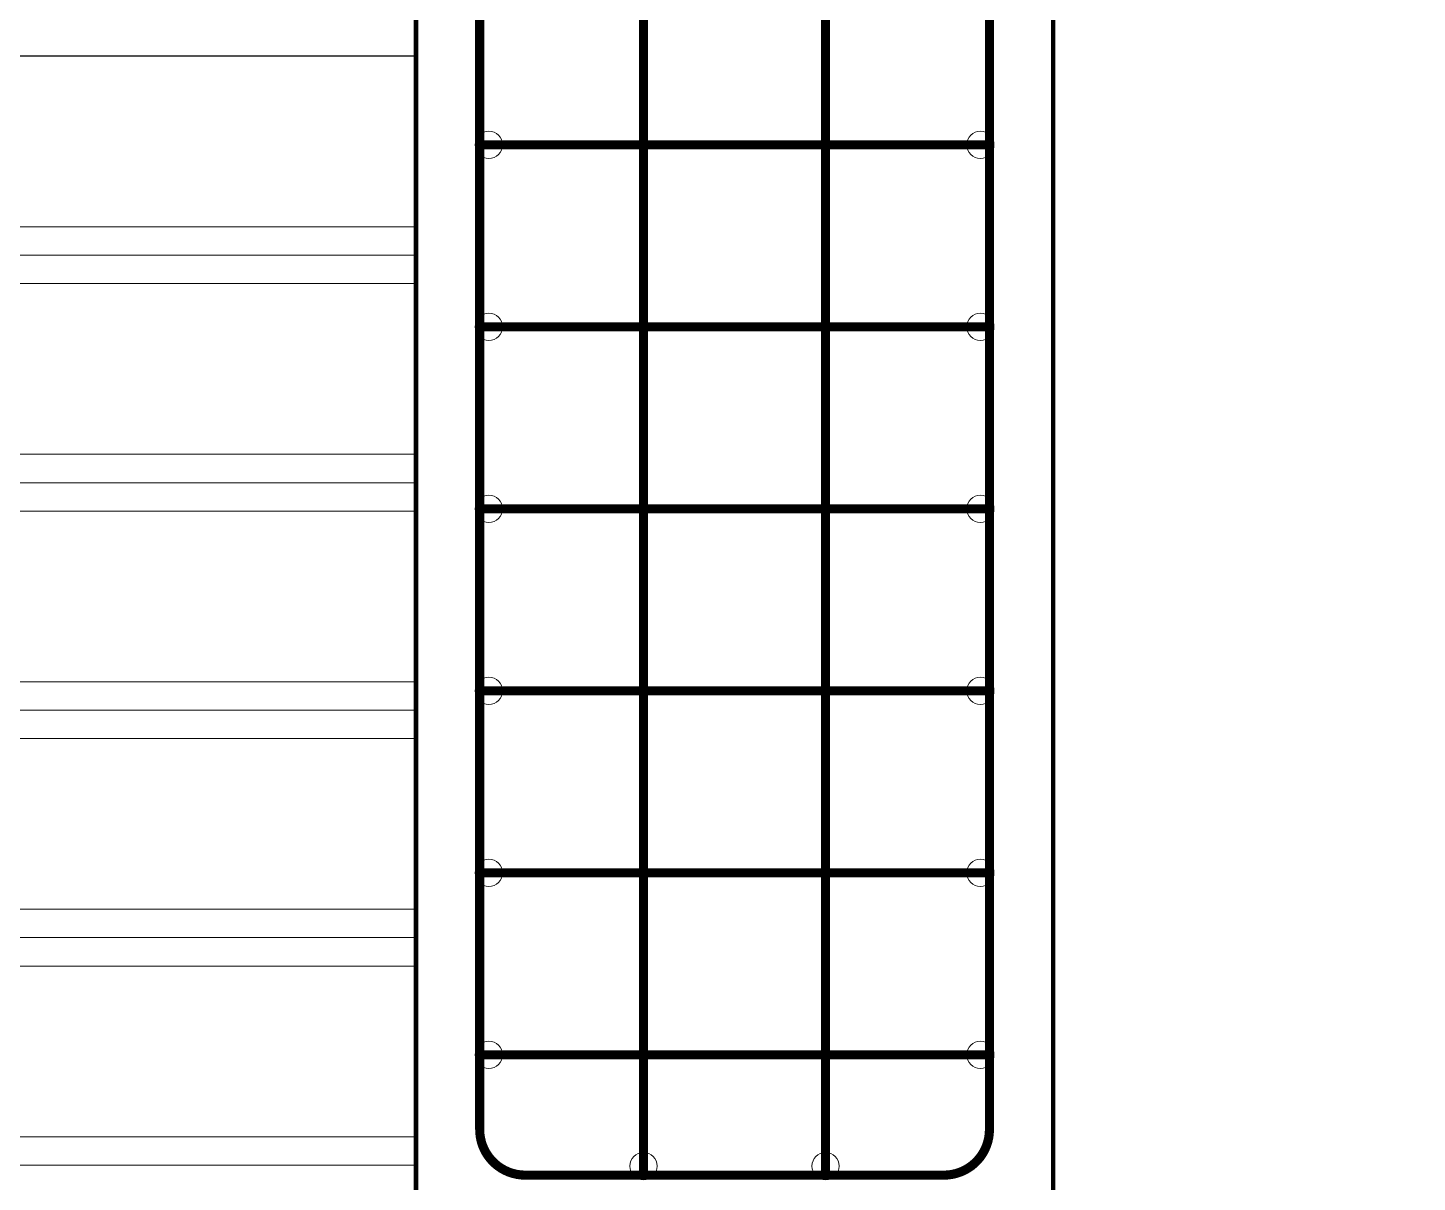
# Model space of a CAD drawing. Extents: x 10599 to 11843, y 9771 to 9967.
# Drawn here: x 11038.84 to 11040.366, y 9958.013 to 9959.281 of the extents above; entities that cross this region are included whole.
import ezdxf

# ---------------------------------------------------------------- set-up
doc = ezdxf.new("R2010")
doc.units = 0
doc.header["$MEASUREMENT"] = 0
doc.layers.add('taller', color=3, linetype='Continuous')

msp = doc.modelspace()

# ---------------------------------------------------------------- hatches: boundary and pattern name
at = {"layer": 'taller', "linetype": 'Continuous', "lineweight": 0, "ltscale": 0.5}
h = msp.add_hatch(dxfattribs=at)
h.set_pattern_fill('PLAST')
h.paths.add_polyline_path([(11039.2663, 9959.2504), (11037.3209, 9959.2504), (11037.3183, 9959.1754), (11037.3183, 9958.7201), (11037.3663, 9957.9504), (11039.2663, 9957.9504)])
h.paths.add_polyline_path([(11043.4589, 9958.5562), (11043.4447, 9959.2504), (11041.4663, 9959.2504), (11041.4663, 9957.9504), (11043.3663, 9957.9504)])
at = {"layer": 'taller', "linetype": 'Continuous', "lineweight": 0}
h = msp.add_hatch(dxfattribs=at)
h.set_pattern_fill('GRAVEL', color=5)
h.set_pattern_definition([(228.0127875, (0.752365, 2), (-8, -9), [0.134536, -13.31908805]), (184.96974073, (0.662365, 1.9), (12, 1), [0.230868, -22.85592476]), (132.5104471, (0.432365, 1.88), (10, -11), [0.162788, -16.116032596]), (267.273689, (0.042365, 1.63), (1, 20), [0.210238, -20.81355804]), (292.83365418, (0.032365, 1.42), (-5, 12), [0.206155, -20.40937313]), (357.273689, (0.112365, 1.23), (-20, 1), [0.210238, -20.81355804]), (37.69424047, (0.322365, 1.22), (-13, -10), [0.278029, -27.52484855]), (72.25532837, (0.542365, 1.39), (7, 22), [0.262488, -25.9863215]), (121.4295656, (0.622365, 1.64), (-8, 13), [0.21095, -20.88407311]), (175.2363583, (0.512365, 1.82), (11, -1), [0.240832, -11.80076258]), (222.3974378, (0.272365, 1.84), (-12, -11), [0.311448, -30.833375005]), (138.8140748, (1.032365, 1.62), (-7, 6), [0.106301, -10.52384481]), (171.4692344, (0.952365, 1.69), (13, -2), [0.202237, -20.021511416]), (225, (0.7524, 1.72), (-1e-16, -1), [0.141421, -1.27279256]), (203.1985905, (0.68237, 1.84), (5, 2), [0.076158, -7.539615106]), (291.8014095, (0.61237, 1.81), (-1, 3), [0.107703, -5.27746181]), (30.9637565, (0.65237, 1.71), (3, 2), [0.174929, -5.656022895]), (161.5650512, (0.80237, 1.8), (2, -1), [0.126491, -3.03578666]), (16.38954033, (0.032365, 1.81), (10, 3), [0.1772, -17.54284515]), (70.34617594, (0.202365, 1.86), (-4, -11), [0.148661, -14.71740775]), (293.1985905, (0.80237, 2), (-2, 5), [0.152315, -7.463458106]), (343.61045967, (0.862365, 1.86), (-10, 3), [0.1772, -17.54284515]), (339.4439548, (0.03237, 1.19), (-5, 2), [0.17088, -8.373123745]), (294.77514057, (0.192365, 1.13), (-5, 11), [0.143178, -14.17464306]), (66.8014095, (0.81237, 1), (2, 5), [0.152315, -7.463458106]), (17.35402464, (0.872365, 1.14), (-13, -4), [0.167631, -16.595423614]), (69.4439548, (0.32237, 1), (-2, -5), [0.08544, -8.458563745]), (101.3099325, (0.75237, 1), (-1, 4), [0.05099, -5.048029514]), (165.9637565, (0.74237, 1.05), (3, -1), [0.206155, -3.916950626]), (186.00900596, (0.542365, 1.1), (10, 1), [0.19105, -18.913923175]), (303.6900675, (0.65237, 1.62), (-1, 2), [0.144222, -3.461329275]), (353.1572266, (0.732365, 1.5), (17, -2), [0.251794, -24.927562624]), (60.9453959, (0.98237, 1.47), (-4, -7), [0.102956, -10.19267414]), (90, (1.0324, 1.56), (-1, 1), [0.06, -0.94]), (120.25643716, (0.522365, 1.13), (4, -7), [0.138924, -13.75351999]), (48.0127875, (0.452365, 1.25), (8, 9), [0.269072, -13.18455205]), (0, (0.6324, 1.45), (1, 1), [0.26, -0.74]), (325.30484647, (0.892365, 1.45), (10, -7), [0.158114, -15.6532743]), (254.0546041, (1.02237, 1.36), (-1, -4), [0.145602, -7.13450789]), (207.64597536, (0.982365, 1.22), (-19, -10), [0.237065, -23.46947418]), (175.42607874, (0.772365, 1.11), (-13, 1), [0.250799, -24.82907341])])
edge = h.paths.add_edge_path()
edge.add_arc((11039.3463, 9959.1527), 0.015, 0, 360)
h = msp.add_hatch(dxfattribs=at)
h.set_pattern_fill('GRAVEL', color=5)
h.set_pattern_definition([(228.0127875, (1.292365, 2), (-8, -9), [0.134536, -13.31908805]), (184.96974073, (1.202365, 1.9), (12, 1), [0.230868, -22.85592476]), (132.5104471, (0.972365, 1.88), (10, -11), [0.162788, -16.116032596]), (267.273689, (0.582365, 1.63), (1, 20), [0.210238, -20.81355804]), (292.83365418, (0.572365, 1.42), (-5, 12), [0.206155, -20.40937313]), (357.273689, (0.652365, 1.23), (-20, 1), [0.210238, -20.81355804]), (37.69424047, (0.862365, 1.22), (-13, -10), [0.278029, -27.52484855]), (72.25532837, (1.082365, 1.39), (7, 22), [0.262488, -25.9863215]), (121.4295656, (1.162365, 1.64), (-8, 13), [0.21095, -20.88407311]), (175.2363583, (1.052365, 1.82), (11, -1), [0.240832, -11.80076258]), (222.3974378, (0.812365, 1.84), (-12, -11), [0.311448, -30.833375005]), (138.8140748, (1.572365, 1.62), (-7, 6), [0.106301, -10.52384481]), (171.4692344, (1.492365, 1.69), (13, -2), [0.202237, -20.021511416]), (225, (1.2924, 1.72), (-1e-16, -1), [0.141421, -1.27279256]), (203.1985905, (1.22237, 1.84), (5, 2), [0.076158, -7.539615106]), (291.8014095, (1.15237, 1.81), (-1, 3), [0.107703, -5.27746181]), (30.9637565, (1.19237, 1.71), (3, 2), [0.174929, -5.656022895]), (161.5650512, (1.34237, 1.8), (2, -1), [0.126491, -3.03578666]), (16.38954033, (0.572365, 1.81), (10, 3), [0.1772, -17.54284515]), (70.34617594, (0.742365, 1.86), (-4, -11), [0.148661, -14.71740775]), (293.1985905, (1.34237, 2), (-2, 5), [0.152315, -7.463458106]), (343.61045967, (1.402365, 1.86), (-10, 3), [0.1772, -17.54284515]), (339.4439548, (0.57237, 1.19), (-5, 2), [0.17088, -8.373123745]), (294.77514057, (0.732365, 1.13), (-5, 11), [0.143178, -14.17464306]), (66.8014095, (1.35237, 1), (2, 5), [0.152315, -7.463458106]), (17.35402464, (1.412365, 1.14), (-13, -4), [0.167631, -16.595423614]), (69.4439548, (0.86237, 1), (-2, -5), [0.08544, -8.458563745]), (101.3099325, (1.29237, 1), (-1, 4), [0.05099, -5.048029514]), (165.9637565, (1.28237, 1.05), (3, -1), [0.206155, -3.916950626]), (186.00900596, (1.082365, 1.1), (10, 1), [0.19105, -18.913923175]), (303.6900675, (1.19237, 1.62), (-1, 2), [0.144222, -3.461329275]), (353.1572266, (1.272365, 1.5), (17, -2), [0.251794, -24.927562624]), (60.9453959, (1.52237, 1.47), (-4, -7), [0.102956, -10.19267414]), (90, (1.5724, 1.56), (-1, 1), [0.06, -0.94]), (120.25643716, (1.062365, 1.13), (4, -7), [0.138924, -13.75351999]), (48.0127875, (0.992365, 1.25), (8, 9), [0.269072, -13.18455205]), (0, (1.1724, 1.45), (1, 1), [0.26, -0.74]), (325.30484647, (1.432365, 1.45), (10, -7), [0.158114, -15.6532743]), (254.0546041, (1.56237, 1.36), (-1, -4), [0.145602, -7.13450789]), (207.64597536, (1.522365, 1.22), (-19, -10), [0.237065, -23.46947418]), (175.42607874, (1.312365, 1.11), (-13, 1), [0.250799, -24.82907341])])
edge = h.paths.add_edge_path()
edge.add_arc((11039.8863, 9959.1527), 0.015, 0, 360)
h = msp.add_hatch(dxfattribs=at)
h.set_pattern_fill('GRAVEL', color=5)
h.set_pattern_definition([(228.0127875, (0.752365, 1.8), (-8, -9), [0.134536, -13.31908805]), (184.96974073, (0.662365, 1.7), (12, 1), [0.230868, -22.85592476]), (132.5104471, (0.432365, 1.68), (10, -11), [0.162788, -16.116032596]), (267.273689, (0.042365, 1.43), (1, 20), [0.210238, -20.81355804]), (292.83365418, (0.032365, 1.22), (-5, 12), [0.206155, -20.40937313]), (357.273689, (0.112365, 1.03), (-20, 1), [0.210238, -20.81355804]), (37.69424047, (0.322365, 1.02), (-13, -10), [0.278029, -27.52484855]), (72.25532837, (0.542365, 1.19), (7, 22), [0.262488, -25.9863215]), (121.4295656, (0.622365, 1.44), (-8, 13), [0.21095, -20.88407311]), (175.2363583, (0.512365, 1.62), (11, -1), [0.240832, -11.80076258]), (222.3974378, (0.272365, 1.64), (-12, -11), [0.311448, -30.833375005]), (138.8140748, (1.032365, 1.42), (-7, 6), [0.106301, -10.52384481]), (171.4692344, (0.952365, 1.49), (13, -2), [0.202237, -20.021511416]), (225, (0.7524, 1.52), (-1e-16, -1), [0.141421, -1.27279256]), (203.1985905, (0.68237, 1.64), (5, 2), [0.076158, -7.539615106]), (291.8014095, (0.61237, 1.61), (-1, 3), [0.107703, -5.27746181]), (30.9637565, (0.65237, 1.51), (3, 2), [0.174929, -5.656022895]), (161.5650512, (0.80237, 1.6), (2, -1), [0.126491, -3.03578666]), (16.38954033, (0.032365, 1.61), (10, 3), [0.1772, -17.54284515]), (70.34617594, (0.202365, 1.66), (-4, -11), [0.148661, -14.71740775]), (293.1985905, (0.80237, 1.8), (-2, 5), [0.152315, -7.463458106]), (343.61045967, (0.862365, 1.66), (-10, 3), [0.1772, -17.54284515]), (339.4439548, (0.03237, 0.99), (-5, 2), [0.17088, -8.373123745]), (294.77514057, (0.192365, 0.93), (-5, 11), [0.143178, -14.17464306]), (66.8014095, (0.81237, 0.8), (2, 5), [0.152315, -7.463458106]), (17.35402464, (0.872365, 0.94), (-13, -4), [0.167631, -16.595423614]), (69.4439548, (0.32237, 0.8), (-2, -5), [0.08544, -8.458563745]), (101.3099325, (0.75237, 0.8), (-1, 4), [0.05099, -5.048029514]), (165.9637565, (0.74237, 0.85), (3, -1), [0.206155, -3.916950626]), (186.00900596, (0.542365, 0.9), (10, 1), [0.19105, -18.913923175]), (303.6900675, (0.65237, 1.42), (-1, 2), [0.144222, -3.461329275]), (353.1572266, (0.732365, 1.3), (17, -2), [0.251794, -24.927562624]), (60.9453959, (0.98237, 1.27), (-4, -7), [0.102956, -10.19267414]), (90, (1.0324, 1.36), (-1, 1), [0.06, -0.94]), (120.25643716, (0.522365, 0.93), (4, -7), [0.138924, -13.75351999]), (48.0127875, (0.452365, 1.05), (8, 9), [0.269072, -13.18455205]), (0, (0.6324, 1.25), (1, 1), [0.26, -0.74]), (325.30484647, (0.892365, 1.25), (10, -7), [0.158114, -15.6532743]), (254.0546041, (1.02237, 1.16), (-1, -4), [0.145602, -7.13450789]), (207.64597536, (0.982365, 1.02), (-19, -10), [0.237065, -23.46947418]), (175.42607874, (0.772365, 0.91), (-13, 1), [0.250799, -24.82907341])])
edge = h.paths.add_edge_path()
edge.add_arc((11039.3463, 9958.9527), 0.015, 0, 360)
h = msp.add_hatch(dxfattribs=at)
h.set_pattern_fill('GRAVEL', color=5)
h.set_pattern_definition([(228.0127875, (1.292365, 1.8), (-8, -9), [0.134536, -13.31908805]), (184.96974073, (1.202365, 1.7), (12, 1), [0.230868, -22.85592476]), (132.5104471, (0.972365, 1.68), (10, -11), [0.162788, -16.116032596]), (267.273689, (0.582365, 1.43), (1, 20), [0.210238, -20.81355804]), (292.83365418, (0.572365, 1.22), (-5, 12), [0.206155, -20.40937313]), (357.273689, (0.652365, 1.03), (-20, 1), [0.210238, -20.81355804]), (37.69424047, (0.862365, 1.02), (-13, -10), [0.278029, -27.52484855]), (72.25532837, (1.082365, 1.19), (7, 22), [0.262488, -25.9863215]), (121.4295656, (1.162365, 1.44), (-8, 13), [0.21095, -20.88407311]), (175.2363583, (1.052365, 1.62), (11, -1), [0.240832, -11.80076258]), (222.3974378, (0.812365, 1.64), (-12, -11), [0.311448, -30.833375005]), (138.8140748, (1.572365, 1.42), (-7, 6), [0.106301, -10.52384481]), (171.4692344, (1.492365, 1.49), (13, -2), [0.202237, -20.021511416]), (225, (1.2924, 1.52), (-1e-16, -1), [0.141421, -1.27279256]), (203.1985905, (1.22237, 1.64), (5, 2), [0.076158, -7.539615106]), (291.8014095, (1.15237, 1.61), (-1, 3), [0.107703, -5.27746181]), (30.9637565, (1.19237, 1.51), (3, 2), [0.174929, -5.656022895]), (161.5650512, (1.34237, 1.6), (2, -1), [0.126491, -3.03578666]), (16.38954033, (0.572365, 1.61), (10, 3), [0.1772, -17.54284515]), (70.34617594, (0.742365, 1.66), (-4, -11), [0.148661, -14.71740775]), (293.1985905, (1.34237, 1.8), (-2, 5), [0.152315, -7.463458106]), (343.61045967, (1.402365, 1.66), (-10, 3), [0.1772, -17.54284515]), (339.4439548, (0.57237, 0.99), (-5, 2), [0.17088, -8.373123745]), (294.77514057, (0.732365, 0.93), (-5, 11), [0.143178, -14.17464306]), (66.8014095, (1.35237, 0.8), (2, 5), [0.152315, -7.463458106]), (17.35402464, (1.412365, 0.94), (-13, -4), [0.167631, -16.595423614]), (69.4439548, (0.86237, 0.8), (-2, -5), [0.08544, -8.458563745]), (101.3099325, (1.29237, 0.8), (-1, 4), [0.05099, -5.048029514]), (165.9637565, (1.28237, 0.85), (3, -1), [0.206155, -3.916950626]), (186.00900596, (1.082365, 0.9), (10, 1), [0.19105, -18.913923175]), (303.6900675, (1.19237, 1.42), (-1, 2), [0.144222, -3.461329275]), (353.1572266, (1.272365, 1.3), (17, -2), [0.251794, -24.927562624]), (60.9453959, (1.52237, 1.27), (-4, -7), [0.102956, -10.19267414]), (90, (1.5724, 1.36), (-1, 1), [0.06, -0.94]), (120.25643716, (1.062365, 0.93), (4, -7), [0.138924, -13.75351999]), (48.0127875, (0.992365, 1.05), (8, 9), [0.269072, -13.18455205]), (0, (1.1724, 1.25), (1, 1), [0.26, -0.74]), (325.30484647, (1.432365, 1.25), (10, -7), [0.158114, -15.6532743]), (254.0546041, (1.56237, 1.16), (-1, -4), [0.145602, -7.13450789]), (207.64597536, (1.522365, 1.02), (-19, -10), [0.237065, -23.46947418]), (175.42607874, (1.312365, 0.91), (-13, 1), [0.250799, -24.82907341])])
edge = h.paths.add_edge_path()
edge.add_arc((11039.8863, 9958.9527), 0.015, 0, 360)
h = msp.add_hatch(dxfattribs=at)
h.set_pattern_fill('GRAVEL', color=5)
h.set_pattern_definition([(228.0127875, (0.752365, 1.6), (-8, -9), [0.134536, -13.31908805]), (184.96974073, (0.662365, 1.5), (12, 1), [0.230868, -22.85592476]), (132.5104471, (0.432365, 1.48), (10, -11), [0.162788, -16.116032596]), (267.273689, (0.042365, 1.23), (1, 20), [0.210238, -20.81355804]), (292.83365418, (0.032365, 1.02), (-5, 12), [0.206155, -20.40937313]), (357.273689, (0.112365, 0.83), (-20, 1), [0.210238, -20.81355804]), (37.69424047, (0.322365, 0.82), (-13, -10), [0.278029, -27.52484855]), (72.25532837, (0.542365, 0.99), (7, 22), [0.262488, -25.9863215]), (121.4295656, (0.622365, 1.24), (-8, 13), [0.21095, -20.88407311]), (175.2363583, (0.512365, 1.42), (11, -1), [0.240832, -11.80076258]), (222.3974378, (0.272365, 1.44), (-12, -11), [0.311448, -30.833375005]), (138.8140748, (1.032365, 1.22), (-7, 6), [0.106301, -10.52384481]), (171.4692344, (0.952365, 1.29), (13, -2), [0.202237, -20.021511416]), (225, (0.7524, 1.32), (-1e-16, -1), [0.141421, -1.27279256]), (203.1985905, (0.68237, 1.44), (5, 2), [0.076158, -7.539615106]), (291.8014095, (0.61237, 1.41), (-1, 3), [0.107703, -5.27746181]), (30.9637565, (0.65237, 1.31), (3, 2), [0.174929, -5.656022895]), (161.5650512, (0.80237, 1.4), (2, -1), [0.126491, -3.03578666]), (16.38954033, (0.032365, 1.41), (10, 3), [0.1772, -17.54284515]), (70.34617594, (0.202365, 1.46), (-4, -11), [0.148661, -14.71740775]), (293.1985905, (0.80237, 1.6), (-2, 5), [0.152315, -7.463458106]), (343.61045967, (0.862365, 1.46), (-10, 3), [0.1772, -17.54284515]), (339.4439548, (0.03237, 0.79), (-5, 2), [0.17088, -8.373123745]), (294.77514057, (0.192365, 0.73), (-5, 11), [0.143178, -14.17464306]), (66.8014095, (0.81237, 0.6), (2, 5), [0.152315, -7.463458106]), (17.35402464, (0.872365, 0.74), (-13, -4), [0.167631, -16.595423614]), (69.4439548, (0.32237, 0.6), (-2, -5), [0.08544, -8.458563745]), (101.3099325, (0.75237, 0.6), (-1, 4), [0.05099, -5.048029514]), (165.9637565, (0.74237, 0.65), (3, -1), [0.206155, -3.916950626]), (186.00900596, (0.542365, 0.7), (10, 1), [0.19105, -18.913923175]), (303.6900675, (0.65237, 1.22), (-1, 2), [0.144222, -3.461329275]), (353.1572266, (0.732365, 1.1), (17, -2), [0.251794, -24.927562624]), (60.9453959, (0.98237, 1.07), (-4, -7), [0.102956, -10.19267414]), (90, (1.0324, 1.16), (-1, 1), [0.06, -0.94]), (120.25643716, (0.522365, 0.73), (4, -7), [0.138924, -13.75351999]), (48.0127875, (0.452365, 0.85), (8, 9), [0.269072, -13.18455205]), (0, (0.6324, 1.05), (1, 1), [0.26, -0.74]), (325.30484647, (0.892365, 1.05), (10, -7), [0.158114, -15.6532743]), (254.0546041, (1.02237, 0.96), (-1, -4), [0.145602, -7.13450789]), (207.64597536, (0.982365, 0.82), (-19, -10), [0.237065, -23.46947418]), (175.42607874, (0.772365, 0.71), (-13, 1), [0.250799, -24.82907341])])
edge = h.paths.add_edge_path()
edge.add_arc((11039.3463, 9958.7527), 0.015, 0, 360)
h = msp.add_hatch(dxfattribs=at)
h.set_pattern_fill('GRAVEL', color=5)
h.set_pattern_definition([(228.0127875, (1.292365, 1.6), (-8, -9), [0.134536, -13.31908805]), (184.96974073, (1.202365, 1.5), (12, 1), [0.230868, -22.85592476]), (132.5104471, (0.972365, 1.48), (10, -11), [0.162788, -16.116032596]), (267.273689, (0.582365, 1.23), (1, 20), [0.210238, -20.81355804]), (292.83365418, (0.572365, 1.02), (-5, 12), [0.206155, -20.40937313]), (357.273689, (0.652365, 0.83), (-20, 1), [0.210238, -20.81355804]), (37.69424047, (0.862365, 0.82), (-13, -10), [0.278029, -27.52484855]), (72.25532837, (1.082365, 0.99), (7, 22), [0.262488, -25.9863215]), (121.4295656, (1.162365, 1.24), (-8, 13), [0.21095, -20.88407311]), (175.2363583, (1.052365, 1.42), (11, -1), [0.240832, -11.80076258]), (222.3974378, (0.812365, 1.44), (-12, -11), [0.311448, -30.833375005]), (138.8140748, (1.572365, 1.22), (-7, 6), [0.106301, -10.52384481]), (171.4692344, (1.492365, 1.29), (13, -2), [0.202237, -20.021511416]), (225, (1.2924, 1.32), (-1e-16, -1), [0.141421, -1.27279256]), (203.1985905, (1.22237, 1.44), (5, 2), [0.076158, -7.539615106]), (291.8014095, (1.15237, 1.41), (-1, 3), [0.107703, -5.27746181]), (30.9637565, (1.19237, 1.31), (3, 2), [0.174929, -5.656022895]), (161.5650512, (1.34237, 1.4), (2, -1), [0.126491, -3.03578666]), (16.38954033, (0.572365, 1.41), (10, 3), [0.1772, -17.54284515]), (70.34617594, (0.742365, 1.46), (-4, -11), [0.148661, -14.71740775]), (293.1985905, (1.34237, 1.6), (-2, 5), [0.152315, -7.463458106]), (343.61045967, (1.402365, 1.46), (-10, 3), [0.1772, -17.54284515]), (339.4439548, (0.57237, 0.79), (-5, 2), [0.17088, -8.373123745]), (294.77514057, (0.732365, 0.73), (-5, 11), [0.143178, -14.17464306]), (66.8014095, (1.35237, 0.6), (2, 5), [0.152315, -7.463458106]), (17.35402464, (1.412365, 0.74), (-13, -4), [0.167631, -16.595423614]), (69.4439548, (0.86237, 0.6), (-2, -5), [0.08544, -8.458563745]), (101.3099325, (1.29237, 0.6), (-1, 4), [0.05099, -5.048029514]), (165.9637565, (1.28237, 0.65), (3, -1), [0.206155, -3.916950626]), (186.00900596, (1.082365, 0.7), (10, 1), [0.19105, -18.913923175]), (303.6900675, (1.19237, 1.22), (-1, 2), [0.144222, -3.461329275]), (353.1572266, (1.272365, 1.1), (17, -2), [0.251794, -24.927562624]), (60.9453959, (1.52237, 1.07), (-4, -7), [0.102956, -10.19267414]), (90, (1.5724, 1.16), (-1, 1), [0.06, -0.94]), (120.25643716, (1.062365, 0.73), (4, -7), [0.138924, -13.75351999]), (48.0127875, (0.992365, 0.85), (8, 9), [0.269072, -13.18455205]), (0, (1.1724, 1.05), (1, 1), [0.26, -0.74]), (325.30484647, (1.432365, 1.05), (10, -7), [0.158114, -15.6532743]), (254.0546041, (1.56237, 0.96), (-1, -4), [0.145602, -7.13450789]), (207.64597536, (1.522365, 0.82), (-19, -10), [0.237065, -23.46947418]), (175.42607874, (1.312365, 0.71), (-13, 1), [0.250799, -24.82907341])])
edge = h.paths.add_edge_path()
edge.add_arc((11039.8863, 9958.7527), 0.015, 0, 360)
h = msp.add_hatch(dxfattribs=at)
h.set_pattern_fill('GRAVEL', color=5)
h.set_pattern_definition([(228.0127875, (0.752365, 1.4), (-8, -9), [0.134536, -13.31908805]), (184.96974073, (0.662365, 1.3), (12, 1), [0.230868, -22.85592476]), (132.5104471, (0.432365, 1.28), (10, -11), [0.162788, -16.116032596]), (267.273689, (0.042365, 1.03), (1, 20), [0.210238, -20.81355804]), (292.83365418, (0.032365, 0.82), (-5, 12), [0.206155, -20.40937313]), (357.273689, (0.112365, 0.63), (-20, 1), [0.210238, -20.81355804]), (37.69424047, (0.322365, 0.62), (-13, -10), [0.278029, -27.52484855]), (72.25532837, (0.542365, 0.79), (7, 22), [0.262488, -25.9863215]), (121.4295656, (0.622365, 1.04), (-8, 13), [0.21095, -20.88407311]), (175.2363583, (0.512365, 1.22), (11, -1), [0.240832, -11.80076258]), (222.3974378, (0.272365, 1.24), (-12, -11), [0.311448, -30.833375005]), (138.8140748, (1.032365, 1.02), (-7, 6), [0.106301, -10.52384481]), (171.4692344, (0.952365, 1.09), (13, -2), [0.202237, -20.021511416]), (225, (0.7524, 1.12), (-1e-16, -1), [0.141421, -1.27279256]), (203.1985905, (0.68237, 1.24), (5, 2), [0.076158, -7.539615106]), (291.8014095, (0.61237, 1.21), (-1, 3), [0.107703, -5.27746181]), (30.9637565, (0.65237, 1.11), (3, 2), [0.174929, -5.656022895]), (161.5650512, (0.80237, 1.2), (2, -1), [0.126491, -3.03578666]), (16.38954033, (0.032365, 1.21), (10, 3), [0.1772, -17.54284515]), (70.34617594, (0.202365, 1.26), (-4, -11), [0.148661, -14.71740775]), (293.1985905, (0.80237, 1.4), (-2, 5), [0.152315, -7.463458106]), (343.61045967, (0.862365, 1.26), (-10, 3), [0.1772, -17.54284515]), (339.4439548, (0.03237, 0.59), (-5, 2), [0.17088, -8.373123745]), (294.77514057, (0.192365, 0.53), (-5, 11), [0.143178, -14.17464306]), (66.8014095, (0.81237, 0.4), (2, 5), [0.152315, -7.463458106]), (17.35402464, (0.872365, 0.54), (-13, -4), [0.167631, -16.595423614]), (69.4439548, (0.32237, 0.4), (-2, -5), [0.08544, -8.458563745]), (101.3099325, (0.75237, 0.4), (-1, 4), [0.05099, -5.048029514]), (165.9637565, (0.74237, 0.45), (3, -1), [0.206155, -3.916950626]), (186.00900596, (0.542365, 0.5), (10, 1), [0.19105, -18.913923175]), (303.6900675, (0.65237, 1.02), (-1, 2), [0.144222, -3.461329275]), (353.1572266, (0.732365, 0.9), (17, -2), [0.251794, -24.927562624]), (60.9453959, (0.98237, 0.87), (-4, -7), [0.102956, -10.19267414]), (90, (1.0324, 0.96), (-1, 1), [0.06, -0.94]), (120.25643716, (0.522365, 0.53), (4, -7), [0.138924, -13.75351999]), (48.0127875, (0.452365, 0.65), (8, 9), [0.269072, -13.18455205]), (0, (0.6324, 0.85), (1, 1), [0.26, -0.74]), (325.30484647, (0.892365, 0.85), (10, -7), [0.158114, -15.6532743]), (254.0546041, (1.02237, 0.76), (-1, -4), [0.145602, -7.13450789]), (207.64597536, (0.982365, 0.62), (-19, -10), [0.237065, -23.46947418]), (175.42607874, (0.772365, 0.51), (-13, 1), [0.250799, -24.82907341])])
edge = h.paths.add_edge_path()
edge.add_arc((11039.3463, 9958.5527), 0.015, 0, 360)
h = msp.add_hatch(dxfattribs=at)
h.set_pattern_fill('GRAVEL', color=5)
h.set_pattern_definition([(228.0127875, (1.292365, 1.4), (-8, -9), [0.134536, -13.31908805]), (184.96974073, (1.202365, 1.3), (12, 1), [0.230868, -22.85592476]), (132.5104471, (0.972365, 1.28), (10, -11), [0.162788, -16.116032596]), (267.273689, (0.582365, 1.03), (1, 20), [0.210238, -20.81355804]), (292.83365418, (0.572365, 0.82), (-5, 12), [0.206155, -20.40937313]), (357.273689, (0.652365, 0.63), (-20, 1), [0.210238, -20.81355804]), (37.69424047, (0.862365, 0.62), (-13, -10), [0.278029, -27.52484855]), (72.25532837, (1.082365, 0.79), (7, 22), [0.262488, -25.9863215]), (121.4295656, (1.162365, 1.04), (-8, 13), [0.21095, -20.88407311]), (175.2363583, (1.052365, 1.22), (11, -1), [0.240832, -11.80076258]), (222.3974378, (0.812365, 1.24), (-12, -11), [0.311448, -30.833375005]), (138.8140748, (1.572365, 1.02), (-7, 6), [0.106301, -10.52384481]), (171.4692344, (1.492365, 1.09), (13, -2), [0.202237, -20.021511416]), (225, (1.2924, 1.12), (-1e-16, -1), [0.141421, -1.27279256]), (203.1985905, (1.22237, 1.24), (5, 2), [0.076158, -7.539615106]), (291.8014095, (1.15237, 1.21), (-1, 3), [0.107703, -5.27746181]), (30.9637565, (1.19237, 1.11), (3, 2), [0.174929, -5.656022895]), (161.5650512, (1.34237, 1.2), (2, -1), [0.126491, -3.03578666]), (16.38954033, (0.572365, 1.21), (10, 3), [0.1772, -17.54284515]), (70.34617594, (0.742365, 1.26), (-4, -11), [0.148661, -14.71740775]), (293.1985905, (1.34237, 1.4), (-2, 5), [0.152315, -7.463458106]), (343.61045967, (1.402365, 1.26), (-10, 3), [0.1772, -17.54284515]), (339.4439548, (0.57237, 0.59), (-5, 2), [0.17088, -8.373123745]), (294.77514057, (0.732365, 0.53), (-5, 11), [0.143178, -14.17464306]), (66.8014095, (1.35237, 0.4), (2, 5), [0.152315, -7.463458106]), (17.35402464, (1.412365, 0.54), (-13, -4), [0.167631, -16.595423614]), (69.4439548, (0.86237, 0.4), (-2, -5), [0.08544, -8.458563745]), (101.3099325, (1.29237, 0.4), (-1, 4), [0.05099, -5.048029514]), (165.9637565, (1.28237, 0.45), (3, -1), [0.206155, -3.916950626]), (186.00900596, (1.082365, 0.5), (10, 1), [0.19105, -18.913923175]), (303.6900675, (1.19237, 1.02), (-1, 2), [0.144222, -3.461329275]), (353.1572266, (1.272365, 0.9), (17, -2), [0.251794, -24.927562624]), (60.9453959, (1.52237, 0.87), (-4, -7), [0.102956, -10.19267414]), (90, (1.5724, 0.96), (-1, 1), [0.06, -0.94]), (120.25643716, (1.062365, 0.53), (4, -7), [0.138924, -13.75351999]), (48.0127875, (0.992365, 0.65), (8, 9), [0.269072, -13.18455205]), (0, (1.1724, 0.85), (1, 1), [0.26, -0.74]), (325.30484647, (1.432365, 0.85), (10, -7), [0.158114, -15.6532743]), (254.0546041, (1.56237, 0.76), (-1, -4), [0.145602, -7.13450789]), (207.64597536, (1.522365, 0.62), (-19, -10), [0.237065, -23.46947418]), (175.42607874, (1.312365, 0.51), (-13, 1), [0.250799, -24.82907341])])
edge = h.paths.add_edge_path()
edge.add_arc((11039.8863, 9958.5527), 0.015, 0, 360)
h = msp.add_hatch(dxfattribs=at)
h.set_pattern_fill('GRAVEL', color=5)
h.set_pattern_definition([(228.0127875, (0.752365, 1.2), (-8, -9), [0.134536, -13.31908805]), (184.96974073, (0.662365, 1.1), (12, 1), [0.230868, -22.85592476]), (132.5104471, (0.432365, 1.08), (10, -11), [0.162788, -16.116032596]), (267.273689, (0.042365, 0.83), (1, 20), [0.210238, -20.81355804]), (292.83365418, (0.032365, 0.62), (-5, 12), [0.206155, -20.40937313]), (357.273689, (0.112365, 0.43), (-20, 1), [0.210238, -20.81355804]), (37.69424047, (0.322365, 0.42), (-13, -10), [0.278029, -27.52484855]), (72.25532837, (0.542365, 0.59), (7, 22), [0.262488, -25.9863215]), (121.4295656, (0.622365, 0.84), (-8, 13), [0.21095, -20.88407311]), (175.2363583, (0.512365, 1.02), (11, -1), [0.240832, -11.80076258]), (222.3974378, (0.272365, 1.04), (-12, -11), [0.311448, -30.833375005]), (138.8140748, (1.032365, 0.82), (-7, 6), [0.106301, -10.52384481]), (171.4692344, (0.952365, 0.89), (13, -2), [0.202237, -20.021511416]), (225, (0.7524, 0.92), (-1e-16, -1), [0.141421, -1.27279256]), (203.1985905, (0.68237, 1.04), (5, 2), [0.076158, -7.539615106]), (291.8014095, (0.61237, 1.01), (-1, 3), [0.107703, -5.27746181]), (30.9637565, (0.65237, 0.91), (3, 2), [0.174929, -5.656022895]), (161.5650512, (0.80237, 1), (2, -1), [0.126491, -3.03578666]), (16.38954033, (0.032365, 1.01), (10, 3), [0.1772, -17.54284515]), (70.34617594, (0.202365, 1.06), (-4, -11), [0.148661, -14.71740775]), (293.1985905, (0.80237, 1.2), (-2, 5), [0.152315, -7.463458106]), (343.61045967, (0.862365, 1.06), (-10, 3), [0.1772, -17.54284515]), (339.4439548, (0.03237, 0.39), (-5, 2), [0.17088, -8.373123745]), (294.77514057, (0.192365, 0.33), (-5, 11), [0.143178, -14.17464306]), (66.8014095, (0.81237, 0.2), (2, 5), [0.152315, -7.463458106]), (17.35402464, (0.872365, 0.34), (-13, -4), [0.167631, -16.595423614]), (69.4439548, (0.32237, 0.2), (-2, -5), [0.08544, -8.458563745]), (101.3099325, (0.75237, 0.2), (-1, 4), [0.05099, -5.048029514]), (165.9637565, (0.74237, 0.25), (3, -1), [0.206155, -3.916950626]), (186.00900596, (0.542365, 0.3), (10, 1), [0.19105, -18.913923175]), (303.6900675, (0.65237, 0.82), (-1, 2), [0.144222, -3.461329275]), (353.1572266, (0.732365, 0.7), (17, -2), [0.251794, -24.927562624]), (60.9453959, (0.98237, 0.67), (-4, -7), [0.102956, -10.19267414]), (90, (1.0324, 0.76), (-1, 1), [0.06, -0.94]), (120.25643716, (0.522365, 0.33), (4, -7), [0.138924, -13.75351999]), (48.0127875, (0.452365, 0.45), (8, 9), [0.269072, -13.18455205]), (0, (0.6324, 0.65), (1, 1), [0.26, -0.74]), (325.30484647, (0.892365, 0.65), (10, -7), [0.158114, -15.6532743]), (254.0546041, (1.02237, 0.56), (-1, -4), [0.145602, -7.13450789]), (207.64597536, (0.982365, 0.42), (-19, -10), [0.237065, -23.46947418]), (175.42607874, (0.772365, 0.31), (-13, 1), [0.250799, -24.82907341])])
edge = h.paths.add_edge_path()
edge.add_arc((11039.3463, 9958.3527), 0.015, 0, 360)
h = msp.add_hatch(dxfattribs=at)
h.set_pattern_fill('GRAVEL', color=5)
h.set_pattern_definition([(228.0127875, (1.292365, 1.2), (-8, -9), [0.134536, -13.31908805]), (184.96974073, (1.202365, 1.1), (12, 1), [0.230868, -22.85592476]), (132.5104471, (0.972365, 1.08), (10, -11), [0.162788, -16.116032596]), (267.273689, (0.582365, 0.83), (1, 20), [0.210238, -20.81355804]), (292.83365418, (0.572365, 0.62), (-5, 12), [0.206155, -20.40937313]), (357.273689, (0.652365, 0.43), (-20, 1), [0.210238, -20.81355804]), (37.69424047, (0.862365, 0.42), (-13, -10), [0.278029, -27.52484855]), (72.25532837, (1.082365, 0.59), (7, 22), [0.262488, -25.9863215]), (121.4295656, (1.162365, 0.84), (-8, 13), [0.21095, -20.88407311]), (175.2363583, (1.052365, 1.02), (11, -1), [0.240832, -11.80076258]), (222.3974378, (0.812365, 1.04), (-12, -11), [0.311448, -30.833375005]), (138.8140748, (1.572365, 0.82), (-7, 6), [0.106301, -10.52384481]), (171.4692344, (1.492365, 0.89), (13, -2), [0.202237, -20.021511416]), (225, (1.2924, 0.92), (-1e-16, -1), [0.141421, -1.27279256]), (203.1985905, (1.22237, 1.04), (5, 2), [0.076158, -7.539615106]), (291.8014095, (1.15237, 1.01), (-1, 3), [0.107703, -5.27746181]), (30.9637565, (1.19237, 0.91), (3, 2), [0.174929, -5.656022895]), (161.5650512, (1.34237, 1), (2, -1), [0.126491, -3.03578666]), (16.38954033, (0.572365, 1.01), (10, 3), [0.1772, -17.54284515]), (70.34617594, (0.742365, 1.06), (-4, -11), [0.148661, -14.71740775]), (293.1985905, (1.34237, 1.2), (-2, 5), [0.152315, -7.463458106]), (343.61045967, (1.402365, 1.06), (-10, 3), [0.1772, -17.54284515]), (339.4439548, (0.57237, 0.39), (-5, 2), [0.17088, -8.373123745]), (294.77514057, (0.732365, 0.33), (-5, 11), [0.143178, -14.17464306]), (66.8014095, (1.35237, 0.2), (2, 5), [0.152315, -7.463458106]), (17.35402464, (1.412365, 0.34), (-13, -4), [0.167631, -16.595423614]), (69.4439548, (0.86237, 0.2), (-2, -5), [0.08544, -8.458563745]), (101.3099325, (1.29237, 0.2), (-1, 4), [0.05099, -5.048029514]), (165.9637565, (1.28237, 0.25), (3, -1), [0.206155, -3.916950626]), (186.00900596, (1.082365, 0.3), (10, 1), [0.19105, -18.913923175]), (303.6900675, (1.19237, 0.82), (-1, 2), [0.144222, -3.461329275]), (353.1572266, (1.272365, 0.7), (17, -2), [0.251794, -24.927562624]), (60.9453959, (1.52237, 0.67), (-4, -7), [0.102956, -10.19267414]), (90, (1.5724, 0.76), (-1, 1), [0.06, -0.94]), (120.25643716, (1.062365, 0.33), (4, -7), [0.138924, -13.75351999]), (48.0127875, (0.992365, 0.45), (8, 9), [0.269072, -13.18455205]), (0, (1.1724, 0.65), (1, 1), [0.26, -0.74]), (325.30484647, (1.432365, 0.65), (10, -7), [0.158114, -15.6532743]), (254.0546041, (1.56237, 0.56), (-1, -4), [0.145602, -7.13450789]), (207.64597536, (1.522365, 0.42), (-19, -10), [0.237065, -23.46947418]), (175.42607874, (1.312365, 0.31), (-13, 1), [0.250799, -24.82907341])])
edge = h.paths.add_edge_path()
edge.add_arc((11039.8863, 9958.3527), 0.015, 0, 360)
h = msp.add_hatch(dxfattribs=at)
h.set_pattern_fill('GRAVEL', color=5)
h.set_pattern_definition([(228.0127875, (0.752365, 1), (-8, -9), [0.134536, -13.31908805]), (184.96974073, (0.662365, 0.9), (12, 1), [0.230868, -22.85592476]), (132.5104471, (0.432365, 0.88), (10, -11), [0.162788, -16.116032596]), (267.273689, (0.042365, 0.63), (1, 20), [0.210238, -20.81355804]), (292.83365418, (0.032365, 0.42), (-5, 12), [0.206155, -20.40937313]), (357.273689, (0.112365, 0.23), (-20, 1), [0.210238, -20.81355804]), (37.69424047, (0.322365, 0.22), (-13, -10), [0.278029, -27.52484855]), (72.25532837, (0.542365, 0.39), (7, 22), [0.262488, -25.9863215]), (121.4295656, (0.622365, 0.64), (-8, 13), [0.21095, -20.88407311]), (175.2363583, (0.512365, 0.82), (11, -1), [0.240832, -11.80076258]), (222.3974378, (0.272365, 0.84), (-12, -11), [0.311448, -30.833375005]), (138.8140748, (1.032365, 0.62), (-7, 6), [0.106301, -10.52384481]), (171.4692344, (0.952365, 0.69), (13, -2), [0.202237, -20.021511416]), (225, (0.7524, 0.72), (-1e-16, -1), [0.141421, -1.27279256]), (203.1985905, (0.68237, 0.84), (5, 2), [0.076158, -7.539615106]), (291.8014095, (0.61237, 0.81), (-1, 3), [0.107703, -5.27746181]), (30.9637565, (0.65237, 0.71), (3, 2), [0.174929, -5.656022895]), (161.5650512, (0.80237, 0.8), (2, -1), [0.126491, -3.03578666]), (16.38954033, (0.032365, 0.81), (10, 3), [0.1772, -17.54284515]), (70.34617594, (0.202365, 0.86), (-4, -11), [0.148661, -14.71740775]), (293.1985905, (0.80237, 1), (-2, 5), [0.152315, -7.463458106]), (343.61045967, (0.862365, 0.86), (-10, 3), [0.1772, -17.54284515]), (339.4439548, (0.03237, 0.19), (-5, 2), [0.17088, -8.373123745]), (294.77514057, (0.192365, 0.13), (-5, 11), [0.143178, -14.17464306]), (66.8014095, (0.81237, 0), (2, 5), [0.152315, -7.463458106]), (17.35402464, (0.872365, 0.14), (-13, -4), [0.167631, -16.595423614]), (69.4439548, (0.32237, 0), (-2, -5), [0.08544, -8.458563745]), (101.3099325, (0.75237, 0), (-1, 4), [0.05099, -5.048029514]), (165.9637565, (0.74237, 0.05), (3, -1), [0.206155, -3.916950626]), (186.00900596, (0.542365, 0.1), (10, 1), [0.19105, -18.913923175]), (303.6900675, (0.65237, 0.62), (-1, 2), [0.144222, -3.461329275]), (353.1572266, (0.732365, 0.5), (17, -2), [0.251794, -24.927562624]), (60.9453959, (0.98237, 0.47), (-4, -7), [0.102956, -10.19267414]), (90, (1.0324, 0.56), (-1, 1), [0.06, -0.94]), (120.25643716, (0.522365, 0.13), (4, -7), [0.138924, -13.75351999]), (48.0127875, (0.452365, 0.25), (8, 9), [0.269072, -13.18455205]), (0, (0.6324, 0.45), (1, 1), [0.26, -0.74]), (325.30484647, (0.892365, 0.45), (10, -7), [0.158114, -15.6532743]), (254.0546041, (1.02237, 0.36), (-1, -4), [0.145602, -7.13450789]), (207.64597536, (0.982365, 0.22), (-19, -10), [0.237065, -23.46947418]), (175.42607874, (0.772365, 0.11), (-13, 1), [0.250799, -24.82907341])])
edge = h.paths.add_edge_path()
edge.add_arc((11039.3463, 9958.1527), 0.015, 0, 360)
h = msp.add_hatch(dxfattribs=at)
h.set_pattern_fill('GRAVEL', color=5)
h.set_pattern_definition([(228.0127875, (1.292365, 1), (-8, -9), [0.134536, -13.31908805]), (184.96974073, (1.202365, 0.9), (12, 1), [0.230868, -22.85592476]), (132.5104471, (0.972365, 0.88), (10, -11), [0.162788, -16.116032596]), (267.273689, (0.582365, 0.63), (1, 20), [0.210238, -20.81355804]), (292.83365418, (0.572365, 0.42), (-5, 12), [0.206155, -20.40937313]), (357.273689, (0.652365, 0.23), (-20, 1), [0.210238, -20.81355804]), (37.69424047, (0.862365, 0.22), (-13, -10), [0.278029, -27.52484855]), (72.25532837, (1.082365, 0.39), (7, 22), [0.262488, -25.9863215]), (121.4295656, (1.162365, 0.64), (-8, 13), [0.21095, -20.88407311]), (175.2363583, (1.052365, 0.82), (11, -1), [0.240832, -11.80076258]), (222.3974378, (0.812365, 0.84), (-12, -11), [0.311448, -30.833375005]), (138.8140748, (1.572365, 0.62), (-7, 6), [0.106301, -10.52384481]), (171.4692344, (1.492365, 0.69), (13, -2), [0.202237, -20.021511416]), (225, (1.2924, 0.72), (-1e-16, -1), [0.141421, -1.27279256]), (203.1985905, (1.22237, 0.84), (5, 2), [0.076158, -7.539615106]), (291.8014095, (1.15237, 0.81), (-1, 3), [0.107703, -5.27746181]), (30.9637565, (1.19237, 0.71), (3, 2), [0.174929, -5.656022895]), (161.5650512, (1.34237, 0.8), (2, -1), [0.126491, -3.03578666]), (16.38954033, (0.572365, 0.81), (10, 3), [0.1772, -17.54284515]), (70.34617594, (0.742365, 0.86), (-4, -11), [0.148661, -14.71740775]), (293.1985905, (1.34237, 1), (-2, 5), [0.152315, -7.463458106]), (343.61045967, (1.402365, 0.86), (-10, 3), [0.1772, -17.54284515]), (339.4439548, (0.57237, 0.19), (-5, 2), [0.17088, -8.373123745]), (294.77514057, (0.732365, 0.13), (-5, 11), [0.143178, -14.17464306]), (66.8014095, (1.35237, 0), (2, 5), [0.152315, -7.463458106]), (17.35402464, (1.412365, 0.14), (-13, -4), [0.167631, -16.595423614]), (69.4439548, (0.86237, 0), (-2, -5), [0.08544, -8.458563745]), (101.3099325, (1.29237, 0), (-1, 4), [0.05099, -5.048029514]), (165.9637565, (1.28237, 0.05), (3, -1), [0.206155, -3.916950626]), (186.00900596, (1.082365, 0.1), (10, 1), [0.19105, -18.913923175]), (303.6900675, (1.19237, 0.62), (-1, 2), [0.144222, -3.461329275]), (353.1572266, (1.272365, 0.5), (17, -2), [0.251794, -24.927562624]), (60.9453959, (1.52237, 0.47), (-4, -7), [0.102956, -10.19267414]), (90, (1.5724, 0.56), (-1, 1), [0.06, -0.94]), (120.25643716, (1.062365, 0.13), (4, -7), [0.138924, -13.75351999]), (48.0127875, (0.992365, 0.25), (8, 9), [0.269072, -13.18455205]), (0, (1.1724, 0.45), (1, 1), [0.26, -0.74]), (325.30484647, (1.432365, 0.45), (10, -7), [0.158114, -15.6532743]), (254.0546041, (1.56237, 0.36), (-1, -4), [0.145602, -7.13450789]), (207.64597536, (1.522365, 0.22), (-19, -10), [0.237065, -23.46947418]), (175.42607874, (1.312365, 0.11), (-13, 1), [0.250799, -24.82907341])])
edge = h.paths.add_edge_path()
edge.add_arc((11039.8863, 9958.1527), 0.015, 0, 360)
h = msp.add_hatch(dxfattribs=at)
h.set_pattern_fill('GRAVEL', color=5)
h.set_pattern_definition([(228.0127875, (0.922365, 0.87773), (-8, -9), [0.134536, -13.31908805]), (184.96974073, (0.832365, 0.777727), (12, 1), [0.230868, -22.85592476]), (132.5104471, (0.602365, 0.75773), (10, -11), [0.162788, -16.116032596]), (267.273689, (0.212365, 0.507727), (1, 20), [0.210238, -20.81355804]), (292.83365418, (0.202365, 0.297727), (-5, 12), [0.206155, -20.40937313]), (357.273689, (0.282365, 0.107727), (-20, 1), [0.210238, -20.81355804]), (37.69424047, (0.492365, 0.097727), (-13, -10), [0.278029, -27.52484855]), (72.25532837, (0.712365, 0.267727), (7, 22), [0.262488, -25.9863215]), (121.4295656, (0.792365, 0.517727), (-8, 13), [0.21095, -20.88407311]), (175.2363583, (0.682365, 0.69773), (11, -1), [0.240832, -11.80076258]), (222.3974378, (0.442365, 0.717727), (-12, -11), [0.311448, -30.833375005]), (138.8140748, (1.202365, 0.49773), (-7, 6), [0.106301, -10.52384481]), (171.4692344, (1.122365, 0.567727), (13, -2), [0.202237, -20.021511416]), (225, (0.9224, 0.5977), (-1e-16, -1), [0.141421, -1.27279256]), (203.1985905, (0.85237, 0.71773), (5, 2), [0.076158, -7.539615106]), (291.8014095, (0.78237, 0.68773), (-1, 3), [0.107703, -5.27746181]), (30.9637565, (0.82237, 0.58773), (3, 2), [0.174929, -5.656022895]), (161.5650512, (0.97237, 0.67773), (2, -1), [0.126491, -3.03578666]), (16.38954033, (0.202365, 0.68773), (10, 3), [0.1772, -17.54284515]), (70.34617594, (0.372365, 0.73773), (-4, -11), [0.148661, -14.71740775]), (293.1985905, (0.97237, 0.87773), (-2, 5), [0.152315, -7.463458106]), (343.61045967, (1.032365, 0.73773), (-10, 3), [0.1772, -17.54284515]), (339.4439548, (0.20237, 0.06773), (-5, 2), [0.17088, -8.373123745]), (294.77514057, (0.362365, 0.00773), (-5, 11), [0.143178, -14.17464306]), (66.8014095, (0.98237, -0.12227), (2, 5), [0.152315, -7.463458106]), (17.35402464, (1.042365, 0.01773), (-13, -4), [0.167631, -16.595423614]), (69.4439548, (0.49237, -0.12227), (-2, -5), [0.08544, -8.458563745]), (101.3099325, (0.92237, -0.12227), (-1, 4), [0.05099, -5.048029514]), (165.9637565, (0.91237, -0.07227), (3, -1), [0.206155, -3.916950626]), (186.00900596, (0.712365, -0.022273), (10, 1), [0.19105, -18.913923175]), (303.6900675, (0.82237, 0.49773), (-1, 2), [0.144222, -3.461329275]), (353.1572266, (0.902365, 0.377727), (17, -2), [0.251794, -24.927562624]), (60.9453959, (1.15237, 0.34773), (-4, -7), [0.102956, -10.19267414]), (90, (1.2024, 0.4377), (-1, 1), [0.06, -0.94]), (120.25643716, (0.692365, 0.00773), (4, -7), [0.138924, -13.75351999]), (48.0127875, (0.622365, 0.12773), (8, 9), [0.269072, -13.18455205]), (0, (0.8024, 0.3277), (1, 1), [0.26, -0.74]), (325.30484647, (1.062365, 0.32773), (10, -7), [0.158114, -15.6532743]), (254.0546041, (1.19237, 0.23773), (-1, -4), [0.145602, -7.13450789]), (207.64597536, (1.152365, 0.097727), (-19, -10), [0.237065, -23.46947418]), (175.42607874, (0.942365, -0.012273), (-13, 1), [0.250799, -24.82907341])])
edge = h.paths.add_edge_path()
edge.add_arc((11039.5163, 9958.0304), 0.015, 0, 360)
h = msp.add_hatch(dxfattribs=at)
h.set_pattern_fill('GRAVEL', color=5)
h.set_pattern_definition([(228.0127875, (1.122365, 0.87773), (-8, -9), [0.134536, -13.31908805]), (184.96974073, (1.032365, 0.777727), (12, 1), [0.230868, -22.85592476]), (132.5104471, (0.802365, 0.75773), (10, -11), [0.162788, -16.116032596]), (267.273689, (0.412365, 0.507727), (1, 20), [0.210238, -20.81355804]), (292.83365418, (0.402365, 0.297727), (-5, 12), [0.206155, -20.40937313]), (357.273689, (0.482365, 0.107727), (-20, 1), [0.210238, -20.81355804]), (37.69424047, (0.692365, 0.097727), (-13, -10), [0.278029, -27.52484855]), (72.25532837, (0.912365, 0.267727), (7, 22), [0.262488, -25.9863215]), (121.4295656, (0.992365, 0.517727), (-8, 13), [0.21095, -20.88407311]), (175.2363583, (0.882365, 0.69773), (11, -1), [0.240832, -11.80076258]), (222.3974378, (0.642365, 0.717727), (-12, -11), [0.311448, -30.833375005]), (138.8140748, (1.402365, 0.49773), (-7, 6), [0.106301, -10.52384481]), (171.4692344, (1.322365, 0.567727), (13, -2), [0.202237, -20.021511416]), (225, (1.1224, 0.5977), (-1e-16, -1), [0.141421, -1.27279256]), (203.1985905, (1.05237, 0.71773), (5, 2), [0.076158, -7.539615106]), (291.8014095, (0.98237, 0.68773), (-1, 3), [0.107703, -5.27746181]), (30.9637565, (1.02237, 0.58773), (3, 2), [0.174929, -5.656022895]), (161.5650512, (1.17237, 0.67773), (2, -1), [0.126491, -3.03578666]), (16.38954033, (0.402365, 0.68773), (10, 3), [0.1772, -17.54284515]), (70.34617594, (0.572365, 0.73773), (-4, -11), [0.148661, -14.71740775]), (293.1985905, (1.17237, 0.87773), (-2, 5), [0.152315, -7.463458106]), (343.61045967, (1.232365, 0.73773), (-10, 3), [0.1772, -17.54284515]), (339.4439548, (0.40237, 0.06773), (-5, 2), [0.17088, -8.373123745]), (294.77514057, (0.562365, 0.00773), (-5, 11), [0.143178, -14.17464306]), (66.8014095, (1.18237, -0.12227), (2, 5), [0.152315, -7.463458106]), (17.35402464, (1.242365, 0.01773), (-13, -4), [0.167631, -16.595423614]), (69.4439548, (0.69237, -0.12227), (-2, -5), [0.08544, -8.458563745]), (101.3099325, (1.12237, -0.12227), (-1, 4), [0.05099, -5.048029514]), (165.9637565, (1.11237, -0.07227), (3, -1), [0.206155, -3.916950626]), (186.00900596, (0.912365, -0.022273), (10, 1), [0.19105, -18.913923175]), (303.6900675, (1.02237, 0.49773), (-1, 2), [0.144222, -3.461329275]), (353.1572266, (1.102365, 0.377727), (17, -2), [0.251794, -24.927562624]), (60.9453959, (1.35237, 0.34773), (-4, -7), [0.102956, -10.19267414]), (90, (1.4024, 0.4377), (-1, 1), [0.06, -0.94]), (120.25643716, (0.892365, 0.00773), (4, -7), [0.138924, -13.75351999]), (48.0127875, (0.822365, 0.12773), (8, 9), [0.269072, -13.18455205]), (0, (1.0024, 0.3277), (1, 1), [0.26, -0.74]), (325.30484647, (1.262365, 0.32773), (10, -7), [0.158114, -15.6532743]), (254.0546041, (1.39237, 0.23773), (-1, -4), [0.145602, -7.13450789]), (207.64597536, (1.352365, 0.097727), (-19, -10), [0.237065, -23.46947418]), (175.42607874, (1.142365, -0.012273), (-13, 1), [0.250799, -24.82907341])])
edge = h.paths.add_edge_path()
edge.add_arc((11039.7163, 9958.0304), 0.015, 0, 360)

# ---------------------------------------------------------------- linework, layer by layer
at = {"layer": 'taller', "color": 7, "linetype": 'Continuous', "lineweight": 0, "const_width": 0.005, "flags": 128}
msp.add_lwpolyline([(11039.2663, 9957.9504), (11039.2663, 9959.5504), (11039.9663, 9959.5504), (11039.9663, 9957.9504)], close=True, dxfattribs=at)
at = {"layer": 'taller', "color": 5, "linetype": 'Continuous', "lineweight": 0, "const_width": 0.01, "flags": 128}
msp.add_lwpolyline([(11039.3785, 9959.484), (11039.8463, 9959.4804, -0.414214), (11039.8963, 9959.4304), (11039.8963, 9958.0704, -0.414214), (11039.8463, 9958.0204), (11039.3863, 9958.0204, -0.414214), (11039.3363, 9958.0704), (11039.3363, 9959.4304, -0.414214), (11039.3863, 9959.4804), (11039.4813, 9959.4797)], format="xyb", dxfattribs=at)
for points in [[(11039.5163, 9958.0204), (11039.5163, 9959.4829)], [(11039.7163, 9958.0204), (11039.7163, 9959.4814)], [(11039.3363, 9959.1527), (11039.8963, 9959.1527)], [(11039.3363, 9958.9527), (11039.8963, 9958.9527)], [(11039.3363, 9958.7527), (11039.8963, 9958.7527)], [(11039.3363, 9958.5527), (11039.8963, 9958.5527)], [(11039.3363, 9958.3527), (11039.8963, 9958.3527)], [(11039.3363, 9958.1527), (11039.8963, 9958.1527)]]:
    msp.add_lwpolyline(points, dxfattribs=at)
at = {"layer": 'taller', "color": 7, "linetype": 'Continuous', "lineweight": 0, "flags": 128}
msp.add_lwpolyline([(11039.2663, 9959.2504), (11037.3312, 9959.2504)], dxfattribs=at)
at = {"layer": 'taller', "color": 5, "linetype": 'Continuous', "lineweight": 0}
for centre in [(11039.3463, 9959.1527), (11039.8863, 9959.1527), (11039.3463, 9958.9527), (11039.8863, 9958.9527), (11039.3463, 9958.7527), (11039.8863, 9958.7527), (11039.3463, 9958.5527), (11039.8863, 9958.5527), (11039.3463, 9958.3527), (11039.8863, 9958.3527), (11039.3463, 9958.1527), (11039.8863, 9958.1527), (11039.5163, 9958.0304), (11039.7163, 9958.0304)]:
    msp.add_circle(centre, 0.015, dxfattribs=at)

doc.saveas('drawing.dxf')
